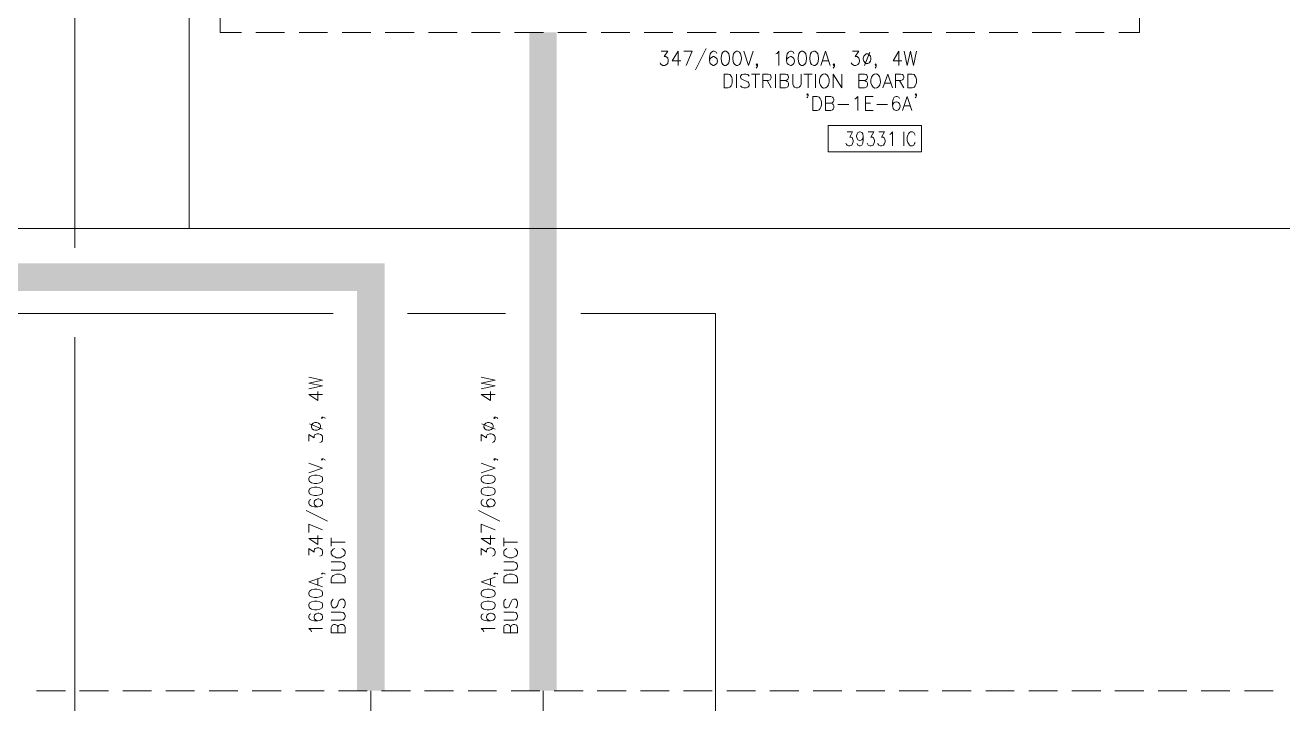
# Model space of a CAD drawing. Header units: inches. Extents: x 0.9 to 46, y 0.8 to 32.4.
# Drawn here: x 22.04 to 29.15, y 4.27 to 8.1 of the extents above; entities that cross this region are included whole.
import ezdxf

# ---------------------------------------------------------------- set-up
doc = ezdxf.new("R2010")
doc.units = ezdxf.units.IN
doc.header["$MEASUREMENT"] = 0
doc.layers.add('PDF_Geometry', color=7, linetype='Continuous')
doc.layers.add('PDF_Solid Fills', color=7, linetype='Continuous')

msp = doc.modelspace()

# ---------------------------------------------------------------- linework, layer by layer
at = {"layer": 'PDF_Geometry', "color": 8, "lineweight": 20, "true_color": 0x808080}
for points in [[(22.9696, 6.9499), (22.9696, 28.0928)], [(2.65, 8.8948), (16.103, 8.8948), (16.103, 6.9499), (41.7374, 6.9499)]]:
    msp.add_lwpolyline(points, dxfattribs=at)
at = {"layer": 'PDF_Geometry', "lineweight": 9}
for points in [[(22.3229, 12.9981), (22.3229, 6.8415)], [(23.2646, 8.0582), (23.1446, 8.0582), (23.1446, 8.1699)], [(28.3395, 8.1699), (28.3395, 8.0582), (28.2212, 8.0582)], [(23.5079, 8.0582), (23.3462, 8.0582)], [(23.7512, 8.0582), (23.5896, 8.0582)], [(23.9962, 8.0582), (23.8329, 8.0582)], [(24.2396, 8.0582), (24.0762, 8.0582)], [(24.4829, 8.0582), (24.3212, 8.0582)], [(24.7262, 8.0582), (24.5646, 8.0582)], [(24.9712, 8.0582), (24.8079, 8.0582)], [(25.2145, 8.0582), (25.0512, 8.0582)], [(25.4579, 8.0582), (25.2962, 8.0582)], [(25.7012, 8.0582), (25.5395, 8.0582)], [(25.9462, 8.0582), (25.7829, 8.0582)], [(26.1895, 8.0582), (26.0262, 8.0582)], [(26.4329, 8.0582), (26.2712, 8.0582)], [(26.6762, 8.0582), (26.5145, 8.0582)], [(26.9212, 8.0582), (26.7578, 8.0582)], [(27.1645, 8.0582), (27.0012, 8.0582)], [(27.4078, 8.0582), (27.2462, 8.0582)], [(27.6512, 8.0582), (27.4895, 8.0582)], [(27.8961, 8.0582), (27.7328, 8.0582)], [(28.1395, 8.0582), (27.9762, 8.0582)], [(25.8895, 7.9665), (25.8295, 7.8465)], [(25.6362, 7.9515), (25.6729, 7.9515), (25.6529, 7.9215), (25.6629, 7.9215), (25.6695, 7.9165), (25.6729, 7.9132), (25.6762, 7.9015), (25.6762, 7.8948), (25.6729, 7.8832), (25.6662, 7.8765), (25.6562, 7.8715), (25.6462, 7.8715), (25.6362, 7.8765), (25.6329, 7.8798), (25.6295, 7.8865)], [(25.7312, 7.8715), (25.7312, 7.9515), (25.6979, 7.8982), (25.7479, 7.8982)], [(25.7779, 7.8715), (25.8112, 7.9515), (25.7645, 7.9515)], [(25.9495, 7.9399), (25.9462, 7.9465), (25.9362, 7.9515), (25.9295, 7.9515), (25.9195, 7.9465), (25.9129, 7.9365), (25.9095, 7.9165), (25.9095, 7.8982), (25.9129, 7.8832), (25.9195, 7.8765), (25.9295, 7.8715), (25.9329, 7.8715), (25.9429, 7.8765), (25.9495, 7.8832), (25.9545, 7.8948), (25.9545, 7.8982), (25.9495, 7.9099), (25.9429, 7.9165), (25.9329, 7.9215), (25.9295, 7.9215), (25.9195, 7.9165), (25.9129, 7.9099), (25.9095, 7.8982)], [(26.1029, 7.9515), (26.1295, 7.8715), (26.1562, 7.9515)], [(26.2845, 7.9365), (26.2912, 7.9399), (26.3012, 7.9515), (26.3012, 7.8715)], [(26.3862, 7.9399), (26.3829, 7.9465), (26.3729, 7.9515), (26.3662, 7.9515), (26.3545, 7.9465), (26.3479, 7.9365), (26.3445, 7.9165), (26.3445, 7.8982), (26.3479, 7.8832), (26.3545, 7.8765), (26.3662, 7.8715), (26.3695, 7.8715), (26.3795, 7.8765), (26.3862, 7.8832), (26.3895, 7.8948), (26.3895, 7.8982), (26.3862, 7.9099), (26.3795, 7.9165), (26.3695, 7.9215), (26.3662, 7.9215), (26.3545, 7.9165), (26.3479, 7.9099), (26.3445, 7.8982)], [(26.5379, 7.8715), (26.5645, 7.9515), (26.5912, 7.8715)], [(26.5478, 7.8982), (26.5812, 7.8982)], [(26.7162, 7.9515), (26.7528, 7.9515), (26.7328, 7.9215), (26.7429, 7.9215), (26.7495, 7.9165), (26.7528, 7.9132), (26.7562, 7.9015), (26.7562, 7.8948), (26.7528, 7.8832), (26.7462, 7.8765), (26.7362, 7.8715), (26.7262, 7.8715), (26.7162, 7.8765), (26.7129, 7.8798), (26.7095, 7.8865)], [(26.8145, 7.9465), (26.7845, 7.8715)], [(26.9795, 7.8715), (26.9795, 7.9515), (26.9462, 7.8982), (26.9962, 7.8982)], [(27.0095, 7.9515), (27.0262, 7.8715), (27.0445, 7.9515), (27.0612, 7.8715), (27.0778, 7.9515)], [(26.0612, 7.8232), (26.0612, 7.7449)], [(26.1328, 7.8115), (26.1262, 7.8199), (26.1162, 7.8232), (26.1029, 7.8232), (26.0912, 7.8199), (26.0845, 7.8115), (26.0845, 7.8049), (26.0879, 7.7965), (26.0912, 7.7932), (26.0995, 7.7898), (26.1195, 7.7815), (26.1262, 7.7782), (26.1295, 7.7748), (26.1328, 7.7665), (26.1328, 7.7565), (26.1262, 7.7482), (26.1162, 7.7449), (26.1029, 7.7449), (26.0912, 7.7482), (26.0845, 7.7565)], [(26.1462, 7.8232), (26.1929, 7.8232)], [(26.1695, 7.8232), (26.1695, 7.7449)], [(26.1795, 7.8765), (26.1762, 7.8715), (26.1729, 7.8765), (26.1762, 7.8798), (26.1795, 7.8765), (26.1795, 7.8682), (26.1762, 7.8615), (26.1729, 7.8565)], [(26.2095, 7.7449), (26.2095, 7.8232), (26.2412, 7.8232), (26.2512, 7.8199), (26.2545, 7.8165), (26.2579, 7.8082), (26.2579, 7.8015), (26.2545, 7.7932), (26.2512, 7.7898), (26.2412, 7.7865), (26.2095, 7.7865)], [(26.2812, 7.8232), (26.2812, 7.7449)], [(26.3378, 7.7865), (26.3479, 7.7815), (26.3512, 7.7782), (26.3545, 7.7715), (26.3545, 7.7599), (26.3512, 7.7515), (26.3479, 7.7482), (26.3378, 7.7449), (26.3078, 7.7449), (26.3078, 7.8232), (26.3378, 7.8232), (26.3479, 7.8199), (26.3512, 7.8165), (26.3545, 7.8082), (26.3545, 7.8015), (26.3512, 7.7932), (26.3479, 7.7898), (26.3378, 7.7865), (26.3078, 7.7865)], [(26.3795, 7.8232), (26.3795, 7.7665), (26.3829, 7.7565), (26.3895, 7.7482), (26.3995, 7.7449), (26.4062, 7.7449), (26.4162, 7.7482), (26.4228, 7.7565), (26.4262, 7.7665), (26.4262, 7.8232)], [(26.4428, 7.8232), (26.4895, 7.8232)], [(26.4662, 7.8232), (26.4662, 7.7449)], [(26.5078, 7.8232), (26.5078, 7.7449)], [(26.6145, 7.8765), (26.6112, 7.8715), (26.6079, 7.8765), (26.6112, 7.8798), (26.6145, 7.8765), (26.6145, 7.8682), (26.6112, 7.8615), (26.6079, 7.8565)], [(26.6079, 7.7449), (26.6079, 7.8232), (26.6562, 7.7449), (26.6562, 7.8232)], [(26.7845, 7.7865), (26.7945, 7.7815), (26.7979, 7.7782), (26.8012, 7.7715), (26.8012, 7.7599), (26.7979, 7.7515), (26.7945, 7.7482), (26.7845, 7.7449), (26.7528, 7.7449), (26.7528, 7.8232), (26.7845, 7.8232), (26.7945, 7.8199), (26.7979, 7.8165), (26.8012, 7.8082), (26.8012, 7.8015), (26.7979, 7.7932), (26.7945, 7.7898), (26.7845, 7.7865), (26.7528, 7.7865)], [(26.8512, 7.8765), (26.8479, 7.8715), (26.8445, 7.8765), (26.8479, 7.8798), (26.8512, 7.8765), (26.8512, 7.8682), (26.8479, 7.8615), (26.8445, 7.8565)], [(26.8879, 7.7449), (26.9162, 7.8232), (26.9428, 7.7449)], [(26.9595, 7.7449), (26.9595, 7.8232), (26.9895, 7.8232), (26.9995, 7.8199), (27.0029, 7.8165), (27.0062, 7.8082), (27.0062, 7.8015), (27.0029, 7.7932), (26.9995, 7.7898), (26.9895, 7.7865), (26.9595, 7.7865)], [(26.2345, 7.7865), (26.2579, 7.7449)], [(26.8978, 7.7715), (26.9328, 7.7715)], [(26.9828, 7.7865), (27.0062, 7.7449)], [(26.4662, 7.7065), (26.4628, 7.7032), (26.4595, 7.7065), (26.4628, 7.7115), (26.4662, 7.7065), (26.4662, 7.6999), (26.4628, 7.6915), (26.4595, 7.6882)], [(26.5945, 7.6582), (26.6045, 7.6548), (26.6079, 7.6515), (26.6112, 7.6432), (26.6112, 7.6315), (26.6079, 7.6249), (26.6045, 7.6215), (26.5945, 7.6165), (26.5645, 7.6165), (26.5645, 7.6965), (26.5945, 7.6965), (26.6045, 7.6915), (26.6079, 7.6882), (26.6112, 7.6815), (26.6112, 7.6732), (26.6079, 7.6665), (26.6045, 7.6615), (26.5945, 7.6582), (26.5645, 7.6582)], [(26.7295, 7.6815), (26.7362, 7.6849), (26.7462, 7.6965), (26.7462, 7.6165)], [(26.8345, 7.6165), (26.7912, 7.6165), (26.7912, 7.6965), (26.8345, 7.6965)], [(26.9828, 7.6849), (26.9795, 7.6915), (26.9695, 7.6965), (26.9628, 7.6965), (26.9529, 7.6915), (26.9462, 7.6815), (26.9428, 7.6615), (26.9428, 7.6432), (26.9462, 7.6282), (26.9529, 7.6215), (26.9628, 7.6165), (26.9662, 7.6165), (26.9762, 7.6215), (26.9828, 7.6282), (26.9862, 7.6399), (26.9862, 7.6432), (26.9828, 7.6548), (26.9762, 7.6615), (26.9662, 7.6665), (26.9628, 7.6665), (26.9529, 7.6615), (26.9462, 7.6548), (26.9428, 7.6432)], [(26.9995, 7.6165), (27.0262, 7.6965), (27.0528, 7.6165)], [(27.0778, 7.7065), (27.0745, 7.7032), (27.0712, 7.7065), (27.0745, 7.7115), (27.0778, 7.7065), (27.0778, 7.6999), (27.0745, 7.6915), (27.0712, 7.6882)], [(26.6345, 7.6515), (26.6962, 7.6515)], [(26.7912, 7.6582), (26.8178, 7.6582)], [(26.8545, 7.6515), (26.9145, 7.6515)], [(27.0095, 7.6432), (27.0428, 7.6432)], [(26.6862, 7.4965), (26.7178, 7.4965), (26.7012, 7.4665), (26.7095, 7.4665), (26.7162, 7.4632), (26.7178, 7.4599), (26.7212, 7.4482), (26.7212, 7.4399), (26.7178, 7.4299), (26.7129, 7.4215), (26.7028, 7.4182), (26.6945, 7.4182), (26.6862, 7.4215), (26.6828, 7.4249), (26.6795, 7.4332)], [(26.7778, 7.4699), (26.7762, 7.4599), (26.7695, 7.4515), (26.7612, 7.4482), (26.7578, 7.4482), (26.7479, 7.4515), (26.7429, 7.4599), (26.7395, 7.4699), (26.7395, 7.4749), (26.7429, 7.4849), (26.7479, 7.4932), (26.7578, 7.4965), (26.7612, 7.4965), (26.7695, 7.4932), (26.7762, 7.4849), (26.7778, 7.4699), (26.7778, 7.4515), (26.7762, 7.4332), (26.7695, 7.4215), (26.7612, 7.4182), (26.7545, 7.4182), (26.7462, 7.4215), (26.7429, 7.4299)], [(26.8062, 7.4965), (26.8378, 7.4965), (26.8212, 7.4665), (26.8295, 7.4665), (26.8362, 7.4632), (26.8378, 7.4599), (26.8412, 7.4482), (26.8412, 7.4399), (26.8378, 7.4299), (26.8329, 7.4215), (26.8228, 7.4182), (26.8145, 7.4182), (26.8062, 7.4215), (26.8028, 7.4249), (26.7995, 7.4332)], [(26.8662, 7.4965), (26.8978, 7.4965), (26.8812, 7.4665), (26.8895, 7.4665), (26.8962, 7.4632), (26.8978, 7.4599), (26.9012, 7.4482), (26.9012, 7.4399), (26.8978, 7.4299), (26.8928, 7.4215), (26.8828, 7.4182), (26.8745, 7.4182), (26.8662, 7.4215), (26.8628, 7.4249), (26.8595, 7.4332)], [(26.9278, 7.4815), (26.9345, 7.4849), (26.9428, 7.4965), (26.9428, 7.4182)], [(27.0062, 7.4965), (27.0062, 7.4182)], [(27.0712, 7.4782), (27.0678, 7.4849), (27.0628, 7.4932), (27.0562, 7.4965), (27.0445, 7.4965), (27.0395, 7.4932), (27.0328, 7.4849), (27.0295, 7.4782), (27.0262, 7.4665), (27.0262, 7.4482), (27.0295, 7.4365), (27.0328, 7.4299), (27.0395, 7.4215), (27.0445, 7.4182), (27.0562, 7.4182), (27.0628, 7.4215), (27.0678, 7.4299), (27.0712, 7.4365)], [(15.9014, 6.4699), (23.7829, 6.4699)], [(24.2029, 6.4699), (24.7562, 6.4699)], [(25.1812, 6.4699), (25.9429, 6.4699), (25.9429, 3.275)], [(22.3229, 6.3365), (22.3229, 3.275)], [(23.6446, 6.0449), (23.7229, 6.0616), (23.6446, 6.0782), (23.7229, 6.0949), (23.6446, 6.1115)], [(24.6196, 6.0449), (24.6979, 6.0616), (24.6196, 6.0782), (24.6979, 6.0949), (24.6196, 6.1115)], [(23.7229, 6.0132), (23.6446, 6.0132), (23.6962, 5.9799), (23.6962, 6.0299)], [(24.6979, 6.0132), (24.6196, 6.0132), (24.6712, 5.9799), (24.6712, 6.0299)], [(23.6479, 5.8482), (23.7229, 5.8182)], [(23.7196, 5.8849), (23.7229, 5.8816), (23.7196, 5.8782), (23.7162, 5.8816), (23.7196, 5.8849), (23.7262, 5.8849), (23.7346, 5.8816), (23.7379, 5.8782)], [(24.6229, 5.8482), (24.6979, 5.8182)], [(24.6946, 5.8849), (24.6979, 5.8816), (24.6946, 5.8782), (24.6896, 5.8816), (24.6946, 5.8849), (24.7012, 5.8849), (24.7095, 5.8816), (24.7129, 5.8782)], [(23.6446, 5.7499), (23.6446, 5.7882), (23.6746, 5.7682), (23.6746, 5.7782), (23.6779, 5.7849), (23.6812, 5.7882), (23.6929, 5.7916), (23.7012, 5.7916), (23.7112, 5.7882), (23.7196, 5.7816), (23.7229, 5.7716), (23.7229, 5.7599), (23.7196, 5.7499), (23.7162, 5.7466), (23.7079, 5.7432)], [(24.6196, 5.7499), (24.6196, 5.7882), (24.6495, 5.7682), (24.6495, 5.7782), (24.6529, 5.7849), (24.6562, 5.7882), (24.6679, 5.7916), (24.6746, 5.7916), (24.6862, 5.7882), (24.6946, 5.7816), (24.6979, 5.7716), (24.6979, 5.7599), (24.6946, 5.7499), (24.6896, 5.7466), (24.6829, 5.7432)], [(23.6446, 5.5716), (23.7229, 5.5982), (23.6446, 5.6249)], [(23.7196, 5.6499), (23.7229, 5.6466), (23.7196, 5.6432), (23.7162, 5.6466), (23.7196, 5.6499), (23.7262, 5.6499), (23.7346, 5.6466), (23.7379, 5.6432)], [(24.6196, 5.5716), (24.6979, 5.5982), (24.6196, 5.6249)], [(24.6946, 5.6499), (24.6979, 5.6466), (24.6946, 5.6432), (24.6896, 5.6466), (24.6946, 5.6499), (24.7012, 5.6499), (24.7095, 5.6466), (24.7129, 5.6432)], [(23.6562, 5.4199), (23.6479, 5.4166), (23.6446, 5.4066), (23.6446, 5.3999), (23.6479, 5.3899), (23.6596, 5.3832), (23.6779, 5.3799), (23.6962, 5.3799), (23.7112, 5.3832), (23.7196, 5.3899), (23.7229, 5.3999), (23.7229, 5.4032), (23.7196, 5.4132), (23.7112, 5.4199), (23.7012, 5.4232), (23.6962, 5.4232), (23.6862, 5.4199), (23.6779, 5.4132), (23.6746, 5.4032), (23.6746, 5.3999), (23.6779, 5.3899), (23.6862, 5.3832), (23.6962, 5.3799)], [(24.6295, 5.4199), (24.6229, 5.4166), (24.6196, 5.4066), (24.6196, 5.3999), (24.6229, 5.3899), (24.6346, 5.3832), (24.6529, 5.3799), (24.6712, 5.3799), (24.6862, 5.3832), (24.6946, 5.3899), (24.6979, 5.3999), (24.6979, 5.4032), (24.6946, 5.4132), (24.6862, 5.4199), (24.6746, 5.4232), (24.6712, 5.4232), (24.6595, 5.4199), (24.6529, 5.4132), (24.6495, 5.4032), (24.6495, 5.3999), (24.6529, 5.3899), (24.6595, 5.3832), (24.6712, 5.3799)], [(23.6296, 5.3582), (23.7496, 5.2982)], [(24.6046, 5.3582), (24.7246, 5.2982)], [(23.7229, 5.2482), (23.6446, 5.2816), (23.6446, 5.2349)], [(24.6979, 5.2482), (24.6196, 5.2816), (24.6196, 5.2349)], [(23.7229, 5.1999), (23.6446, 5.1999), (23.6962, 5.1666), (23.6962, 5.2166)], [(23.7712, 5.1566), (23.7712, 5.2032)], [(24.6979, 5.1999), (24.6196, 5.1999), (24.6712, 5.1666), (24.6712, 5.2166)], [(24.7462, 5.1566), (24.7462, 5.2032)], [(23.6446, 5.1066), (23.6446, 5.1432), (23.6746, 5.1232), (23.6746, 5.1332), (23.6779, 5.1399), (23.6812, 5.1432), (23.6929, 5.1466), (23.7012, 5.1466), (23.7112, 5.1432), (23.7196, 5.1366), (23.7229, 5.1266), (23.7229, 5.1166), (23.7196, 5.1066), (23.7162, 5.1033), (23.7079, 5.0999)], [(23.7712, 5.1799), (23.8512, 5.1799)], [(23.7912, 5.1432), (23.7829, 5.1399), (23.7762, 5.1332), (23.7712, 5.1266), (23.7712, 5.1132), (23.7762, 5.1066), (23.7829, 5.0999), (23.7912, 5.0966), (23.8012, 5.0916), (23.8212, 5.0916), (23.8312, 5.0966), (23.8396, 5.0999), (23.8462, 5.1066), (23.8512, 5.1132), (23.8512, 5.1266), (23.8462, 5.1332), (23.8396, 5.1399), (23.8312, 5.1432)], [(24.6196, 5.1066), (24.6196, 5.1432), (24.6495, 5.1232), (24.6495, 5.1332), (24.6529, 5.1399), (24.6562, 5.1432), (24.6679, 5.1466), (24.6746, 5.1466), (24.6862, 5.1432), (24.6946, 5.1366), (24.6979, 5.1266), (24.6979, 5.1166), (24.6946, 5.1066), (24.6896, 5.1033), (24.6829, 5.0999)], [(24.7462, 5.1799), (24.8246, 5.1799)], [(24.7645, 5.1432), (24.7579, 5.1399), (24.7495, 5.1332), (24.7462, 5.1266), (24.7462, 5.1132), (24.7495, 5.1066), (24.7579, 5.0999), (24.7645, 5.0966), (24.7762, 5.0916), (24.7946, 5.0916), (24.8062, 5.0966), (24.8145, 5.0999), (24.8212, 5.1066), (24.8246, 5.1132), (24.8246, 5.1266), (24.8212, 5.1332), (24.8145, 5.1399), (24.8062, 5.1432)], [(23.7712, 5.0216), (23.8279, 5.0216), (23.8396, 5.0249), (23.8462, 5.0316), (23.8512, 5.0416), (23.8512, 5.0482), (23.8462, 5.0582), (23.8396, 5.0649), (23.8279, 5.0683), (23.7712, 5.0683)], [(24.7462, 5.0216), (24.8029, 5.0216), (24.8145, 5.0249), (24.8212, 5.0316), (24.8246, 5.0416), (24.8246, 5.0482), (24.8212, 5.0582), (24.8145, 5.0649), (24.8029, 5.0683), (24.7462, 5.0683)], [(23.7229, 4.9266), (23.6446, 4.9549), (23.7229, 4.9816)], [(23.7196, 5.0049), (23.7229, 5.0016), (23.7196, 4.9983), (23.7162, 5.0016), (23.7196, 5.0049), (23.7262, 5.0049), (23.7346, 5.0016), (23.7379, 4.9983)], [(24.6979, 4.9266), (24.6196, 4.9549), (24.6979, 4.9816)], [(24.6946, 5.0049), (24.6979, 5.0016), (24.6946, 4.9983), (24.6896, 5.0016), (24.6946, 5.0049), (24.7012, 5.0049), (24.7095, 5.0016), (24.7129, 4.9983)], [(23.6962, 4.9366), (23.6962, 4.9716)], [(24.6712, 4.9366), (24.6712, 4.9716)], [(23.7829, 4.8566), (23.7762, 4.8499), (23.7712, 4.8399), (23.7712, 4.8266), (23.7762, 4.8149), (23.7829, 4.8083), (23.7912, 4.8083), (23.7979, 4.8116), (23.8012, 4.8149), (23.8062, 4.8216), (23.8129, 4.8433), (23.8162, 4.8499), (23.8212, 4.8532), (23.8279, 4.8566), (23.8396, 4.8566), (23.8462, 4.8499), (23.8512, 4.8399), (23.8512, 4.8266), (23.8462, 4.8149), (23.8396, 4.8083)], [(24.7579, 4.8566), (24.7495, 4.8499), (24.7462, 4.8399), (24.7462, 4.8266), (24.7495, 4.8149), (24.7579, 4.8083), (24.7645, 4.8083), (24.7729, 4.8116), (24.7762, 4.8149), (24.7796, 4.8216), (24.7879, 4.8433), (24.7912, 4.8499), (24.7946, 4.8532), (24.8029, 4.8566), (24.8145, 4.8566), (24.8212, 4.8499), (24.8246, 4.8399), (24.8246, 4.8266), (24.8212, 4.8149), (24.8145, 4.8083)], [(23.6562, 4.7749), (23.6479, 4.7716), (23.6446, 4.7616), (23.6446, 4.7549), (23.6479, 4.7449), (23.6596, 4.7383), (23.6779, 4.7349), (23.6962, 4.7349), (23.7112, 4.7383), (23.7196, 4.7449), (23.7229, 4.7549), (23.7229, 4.7583), (23.7196, 4.7682), (23.7112, 4.7749), (23.7012, 4.7782), (23.6962, 4.7782), (23.6862, 4.7749), (23.6779, 4.7682), (23.6746, 4.7583), (23.6746, 4.7549), (23.6779, 4.7449), (23.6862, 4.7383), (23.6962, 4.7349)], [(23.7712, 4.7383), (23.8279, 4.7383), (23.8396, 4.7416), (23.8462, 4.7482), (23.8512, 4.7583), (23.8512, 4.7649), (23.8462, 4.7749), (23.8396, 4.7816), (23.8279, 4.7849), (23.7712, 4.7849)], [(24.6295, 4.7749), (24.6229, 4.7716), (24.6196, 4.7616), (24.6196, 4.7549), (24.6229, 4.7449), (24.6346, 4.7383), (24.6529, 4.7349), (24.6712, 4.7349), (24.6862, 4.7383), (24.6946, 4.7449), (24.6979, 4.7549), (24.6979, 4.7583), (24.6946, 4.7682), (24.6862, 4.7749), (24.6746, 4.7782), (24.6712, 4.7782), (24.6595, 4.7749), (24.6529, 4.7682), (24.6495, 4.7583), (24.6495, 4.7549), (24.6529, 4.7449), (24.6595, 4.7383), (24.6712, 4.7349)], [(24.7462, 4.7383), (24.8029, 4.7383), (24.8145, 4.7416), (24.8212, 4.7482), (24.8246, 4.7583), (24.8246, 4.7649), (24.8212, 4.7749), (24.8145, 4.7816), (24.8029, 4.7849), (24.7462, 4.7849)], [(23.6596, 4.6733), (23.6562, 4.6816), (23.6446, 4.6916), (23.7229, 4.6916)], [(23.8096, 4.6982), (23.8129, 4.7083), (23.8162, 4.7116), (23.8246, 4.7149), (23.8362, 4.7149), (23.8429, 4.7116), (23.8462, 4.7083), (23.8512, 4.6982), (23.8512, 4.6666), (23.7712, 4.6666), (23.7712, 4.6982), (23.7762, 4.7083), (23.7796, 4.7116), (23.7862, 4.7149), (23.7946, 4.7149), (23.8012, 4.7116), (23.8062, 4.7083), (23.8096, 4.6982), (23.8096, 4.6666)], [(24.6346, 4.6733), (24.6295, 4.6816), (24.6196, 4.6916), (24.6979, 4.6916)], [(24.7845, 4.6982), (24.7879, 4.7083), (24.7912, 4.7116), (24.7995, 4.7149), (24.8096, 4.7149), (24.8179, 4.7116), (24.8212, 4.7083), (24.8246, 4.6982), (24.8246, 4.6666), (24.7462, 4.6666), (24.7462, 4.6982), (24.7495, 4.7083), (24.7546, 4.7116), (24.7612, 4.7149), (24.7695, 4.7149), (24.7762, 4.7116), (24.7796, 4.7083), (24.7845, 4.6982), (24.7845, 4.6666)], [(22.1063, 4.3399), (22.2696, 4.3399)], [(22.3496, 4.3399), (22.5129, 4.3399)], [(22.5946, 4.3399), (22.7563, 4.3399)], [(22.8379, 4.3399), (22.9996, 4.3399)], [(23.0813, 4.3399), (23.2446, 4.3399)], [(23.3246, 4.3399), (23.4879, 4.3399)], [(23.5696, 4.3399), (23.7312, 4.3399)], [(23.8129, 4.3399), (23.9746, 4.3399)], [(23.9946, 3.275), (23.9946, 4.3399)], [(24.0562, 4.3399), (24.2196, 4.3399)], [(24.2995, 4.3399), (24.4629, 4.3399)], [(24.5445, 4.3399), (24.7062, 4.3399)], [(24.7879, 4.3399), (24.9496, 4.3399)], [(24.9695, 4.3399), (24.9695, 3.275)], [(25.0312, 4.3399), (25.1945, 4.3399)], [(25.2746, 4.3399), (25.4379, 4.3399)], [(25.5196, 4.3399), (25.6812, 4.3399)], [(25.7629, 4.3399), (25.9245, 4.3399)], [(26.0062, 4.3399), (26.1695, 4.3399)], [(26.2495, 4.3399), (26.4129, 4.3399)], [(26.4945, 4.3399), (26.6562, 4.3399)], [(26.7378, 4.3399), (26.8995, 4.3399)], [(26.9812, 4.3399), (27.1445, 4.3399)], [(27.2245, 4.3399), (27.3878, 4.3399)], [(27.4695, 4.3399), (27.6312, 4.3399)], [(27.7128, 4.3399), (27.8745, 4.3399)], [(27.9562, 4.3399), (28.1195, 4.3399)], [(28.1995, 4.3399), (28.3628, 4.3399)], [(28.4445, 4.3399), (28.6061, 4.3399)], [(28.6878, 4.3399), (28.8495, 4.3399)], [(28.9311, 4.3399), (29.0945, 4.3399)]]:
    msp.add_lwpolyline(points, dxfattribs=at)
for points in [[(25.9945, 7.9515), (25.9845, 7.9465), (25.9778, 7.9365), (25.9745, 7.9165), (25.9745, 7.9065), (25.9778, 7.8865), (25.9845, 7.8765), (25.9945, 7.8715), (26.0012, 7.8715), (26.0112, 7.8765), (26.0179, 7.8865), (26.0212, 7.9065), (26.0212, 7.9165), (26.0179, 7.9365), (26.0112, 7.9465), (26.0012, 7.9515)], [(26.0612, 7.9515), (26.0512, 7.9465), (26.0445, 7.9365), (26.0412, 7.9165), (26.0412, 7.9065), (26.0445, 7.8865), (26.0512, 7.8765), (26.0612, 7.8715), (26.0679, 7.8715), (26.0778, 7.8765), (26.0845, 7.8865), (26.0895, 7.9065), (26.0895, 7.9165), (26.0845, 7.9365), (26.0778, 7.9465), (26.0679, 7.9515)], [(26.4295, 7.9515), (26.4195, 7.9465), (26.4129, 7.9365), (26.4095, 7.9165), (26.4095, 7.9065), (26.4129, 7.8865), (26.4195, 7.8765), (26.4295, 7.8715), (26.4362, 7.8715), (26.4462, 7.8765), (26.4529, 7.8865), (26.4562, 7.9065), (26.4562, 7.9165), (26.4529, 7.9365), (26.4462, 7.9465), (26.4362, 7.9515)], [(26.4978, 7.9515), (26.4862, 7.9465), (26.4795, 7.9365), (26.4762, 7.9165), (26.4762, 7.9065), (26.4795, 7.8865), (26.4862, 7.8765), (26.4978, 7.8715), (26.5045, 7.8715), (26.5145, 7.8765), (26.5212, 7.8865), (26.5245, 7.9065), (26.5245, 7.9165), (26.5212, 7.9365), (26.5145, 7.9465), (26.5045, 7.9515)], [(26.7945, 7.9365), (26.7878, 7.9315), (26.7812, 7.9249), (26.7778, 7.9132), (26.7778, 7.9065), (26.7812, 7.8948), (26.7878, 7.8865), (26.7945, 7.8832), (26.8045, 7.8832), (26.8112, 7.8865), (26.8178, 7.8948), (26.8212, 7.9065), (26.8212, 7.9132), (26.8178, 7.9249), (26.8112, 7.9315), (26.8045, 7.9365)], [(25.9912, 7.7449), (25.9912, 7.8232), (26.0145, 7.8232), (26.0245, 7.8199), (26.0312, 7.8115), (26.0345, 7.8049), (26.0379, 7.7932), (26.0379, 7.7748), (26.0345, 7.7632), (26.0312, 7.7565), (26.0245, 7.7482), (26.0145, 7.7449)], [(27.0295, 7.7449), (27.0295, 7.8232), (27.0545, 7.8232), (27.0645, 7.8199), (27.0712, 7.8115), (27.0745, 7.8049), (27.0778, 7.7932), (27.0778, 7.7748), (27.0745, 7.7632), (27.0712, 7.7565), (27.0645, 7.7482), (27.0545, 7.7449)], [(26.4928, 7.6165), (26.4928, 7.6965), (26.5179, 7.6965), (26.5278, 7.6915), (26.5345, 7.6849), (26.5379, 7.6765), (26.5412, 7.6665), (26.5412, 7.6465), (26.5379, 7.6365), (26.5345, 7.6282), (26.5278, 7.6215), (26.5179, 7.6165)], [(26.5795, 7.5315), (27.1078, 7.5315), (27.1078, 7.3832), (26.5795, 7.3832)], [(23.6446, 5.5316), (23.6479, 5.5216), (23.6596, 5.5149), (23.6779, 5.5116), (23.6896, 5.5116), (23.7079, 5.5149), (23.7196, 5.5216), (23.7229, 5.5316), (23.7229, 5.5382), (23.7196, 5.5482), (23.7079, 5.5549), (23.6896, 5.5582), (23.6779, 5.5582), (23.6596, 5.5549), (23.6479, 5.5482), (23.6446, 5.5382)], [(24.6196, 5.5316), (24.6229, 5.5216), (24.6346, 5.5149), (24.6529, 5.5116), (24.6645, 5.5116), (24.6829, 5.5149), (24.6946, 5.5216), (24.6979, 5.5316), (24.6979, 5.5382), (24.6946, 5.5482), (24.6829, 5.5549), (24.6645, 5.5582), (24.6529, 5.5582), (24.6346, 5.5549), (24.6229, 5.5482), (24.6196, 5.5382)], [(23.6446, 5.4632), (23.6479, 5.4532), (23.6596, 5.4466), (23.6779, 5.4432), (23.6896, 5.4432), (23.7079, 5.4466), (23.7196, 5.4532), (23.7229, 5.4632), (23.7229, 5.4699), (23.7196, 5.4799), (23.7079, 5.4866), (23.6896, 5.4899), (23.6779, 5.4899), (23.6596, 5.4866), (23.6479, 5.4799), (23.6446, 5.4699)], [(24.6196, 5.4632), (24.6229, 5.4532), (24.6346, 5.4466), (24.6529, 5.4432), (24.6645, 5.4432), (24.6829, 5.4466), (24.6946, 5.4532), (24.6979, 5.4632), (24.6979, 5.4699), (24.6946, 5.4799), (24.6829, 5.4866), (24.6645, 5.4899), (24.6529, 5.4899), (24.6346, 5.4866), (24.6229, 5.4799), (24.6196, 5.4699)], [(23.8512, 4.9499), (23.7712, 4.9499), (23.7712, 4.9749), (23.7762, 4.9849), (23.7829, 4.9916), (23.7912, 4.9949), (23.8012, 4.9983), (23.8212, 4.9983), (23.8312, 4.9949), (23.8396, 4.9916), (23.8462, 4.9849), (23.8512, 4.9749)], [(24.8246, 4.9499), (24.7462, 4.9499), (24.7462, 4.9749), (24.7495, 4.9849), (24.7579, 4.9916), (24.7645, 4.9949), (24.7762, 4.9983), (24.7946, 4.9983), (24.8062, 4.9949), (24.8145, 4.9916), (24.8212, 4.9849), (24.8246, 4.9749)], [(23.6446, 4.8866), (23.6479, 4.8766), (23.6596, 4.8699), (23.6779, 4.8666), (23.6896, 4.8666), (23.7079, 4.8699), (23.7196, 4.8766), (23.7229, 4.8866), (23.7229, 4.8933), (23.7196, 4.9032), (23.7079, 4.9099), (23.6896, 4.9133), (23.6779, 4.9133), (23.6596, 4.9099), (23.6479, 4.9032), (23.6446, 4.8933)], [(24.6196, 4.8866), (24.6229, 4.8766), (24.6346, 4.8699), (24.6529, 4.8666), (24.6645, 4.8666), (24.6829, 4.8699), (24.6946, 4.8766), (24.6979, 4.8866), (24.6979, 4.8933), (24.6946, 4.9032), (24.6829, 4.9099), (24.6645, 4.9133), (24.6529, 4.9133), (24.6346, 4.9099), (24.6229, 4.9032), (24.6196, 4.8933)], [(23.6446, 4.8199), (23.6479, 4.8083), (23.6596, 4.8016), (23.6779, 4.7982), (23.6896, 4.7982), (23.7079, 4.8016), (23.7196, 4.8083), (23.7229, 4.8199), (23.7229, 4.8266), (23.7196, 4.8366), (23.7079, 4.8433), (23.6896, 4.8466), (23.6779, 4.8466), (23.6596, 4.8433), (23.6479, 4.8366), (23.6446, 4.8266)], [(24.6196, 4.8199), (24.6229, 4.8083), (24.6346, 4.8016), (24.6529, 4.7982), (24.6645, 4.7982), (24.6829, 4.8016), (24.6946, 4.8083), (24.6979, 4.8199), (24.6979, 4.8266), (24.6946, 4.8366), (24.6829, 4.8433), (24.6645, 4.8466), (24.6529, 4.8466), (24.6346, 4.8433), (24.6229, 4.8366), (24.6196, 4.8266)]]:
    msp.add_lwpolyline(points, close=True, dxfattribs=at)
for centre, major_axis, ratio, start_param, end_param in [((26.5577, 7.7838), (0.0003, 0.0406), 0.672969, 0.252342, 6.535527), ((26.8477, 7.7838), (0.0003, 0.0406), 0.673003, 0.252194, 6.535379), ((23.6854, 5.8332), (-0.0266, 0), 0.826136, 0.2303632692819801, 6.513548576461566), ((24.6604, 5.8332), (-0.0266, 0), 0.826104, 0.2303644539553533, 6.513549761134939)]:
    msp.add_ellipse(centre, major_axis=major_axis, ratio=ratio, start_param=start_param, end_param=end_param, dxfattribs=at)
at = {"layer": 'PDF_Solid Fills', "color": 8, "lineweight": 9, "true_color": 0x808080, "transparency": 33554559}
for points in [[(25.0462, 8.0582), (24.8912, 8.0582), (25.0462, 4.3399)], [(24.8912, 8.0582), (25.0462, 4.3399), (24.8912, 4.3399)], [(18.7797, 6.7532), (18.6247, 6.5982), (24.0729, 6.7532)], [(18.6247, 6.5982), (24.0729, 6.7532), (23.9179, 6.5982)], [(24.0729, 6.7532), (23.9179, 6.5982), (24.0729, 4.3399)], [(23.9179, 6.5982), (24.0729, 4.3399), (23.9179, 4.3399)]]:
    msp.add_solid(points, dxfattribs=at)

doc.saveas('drawing.dxf')
